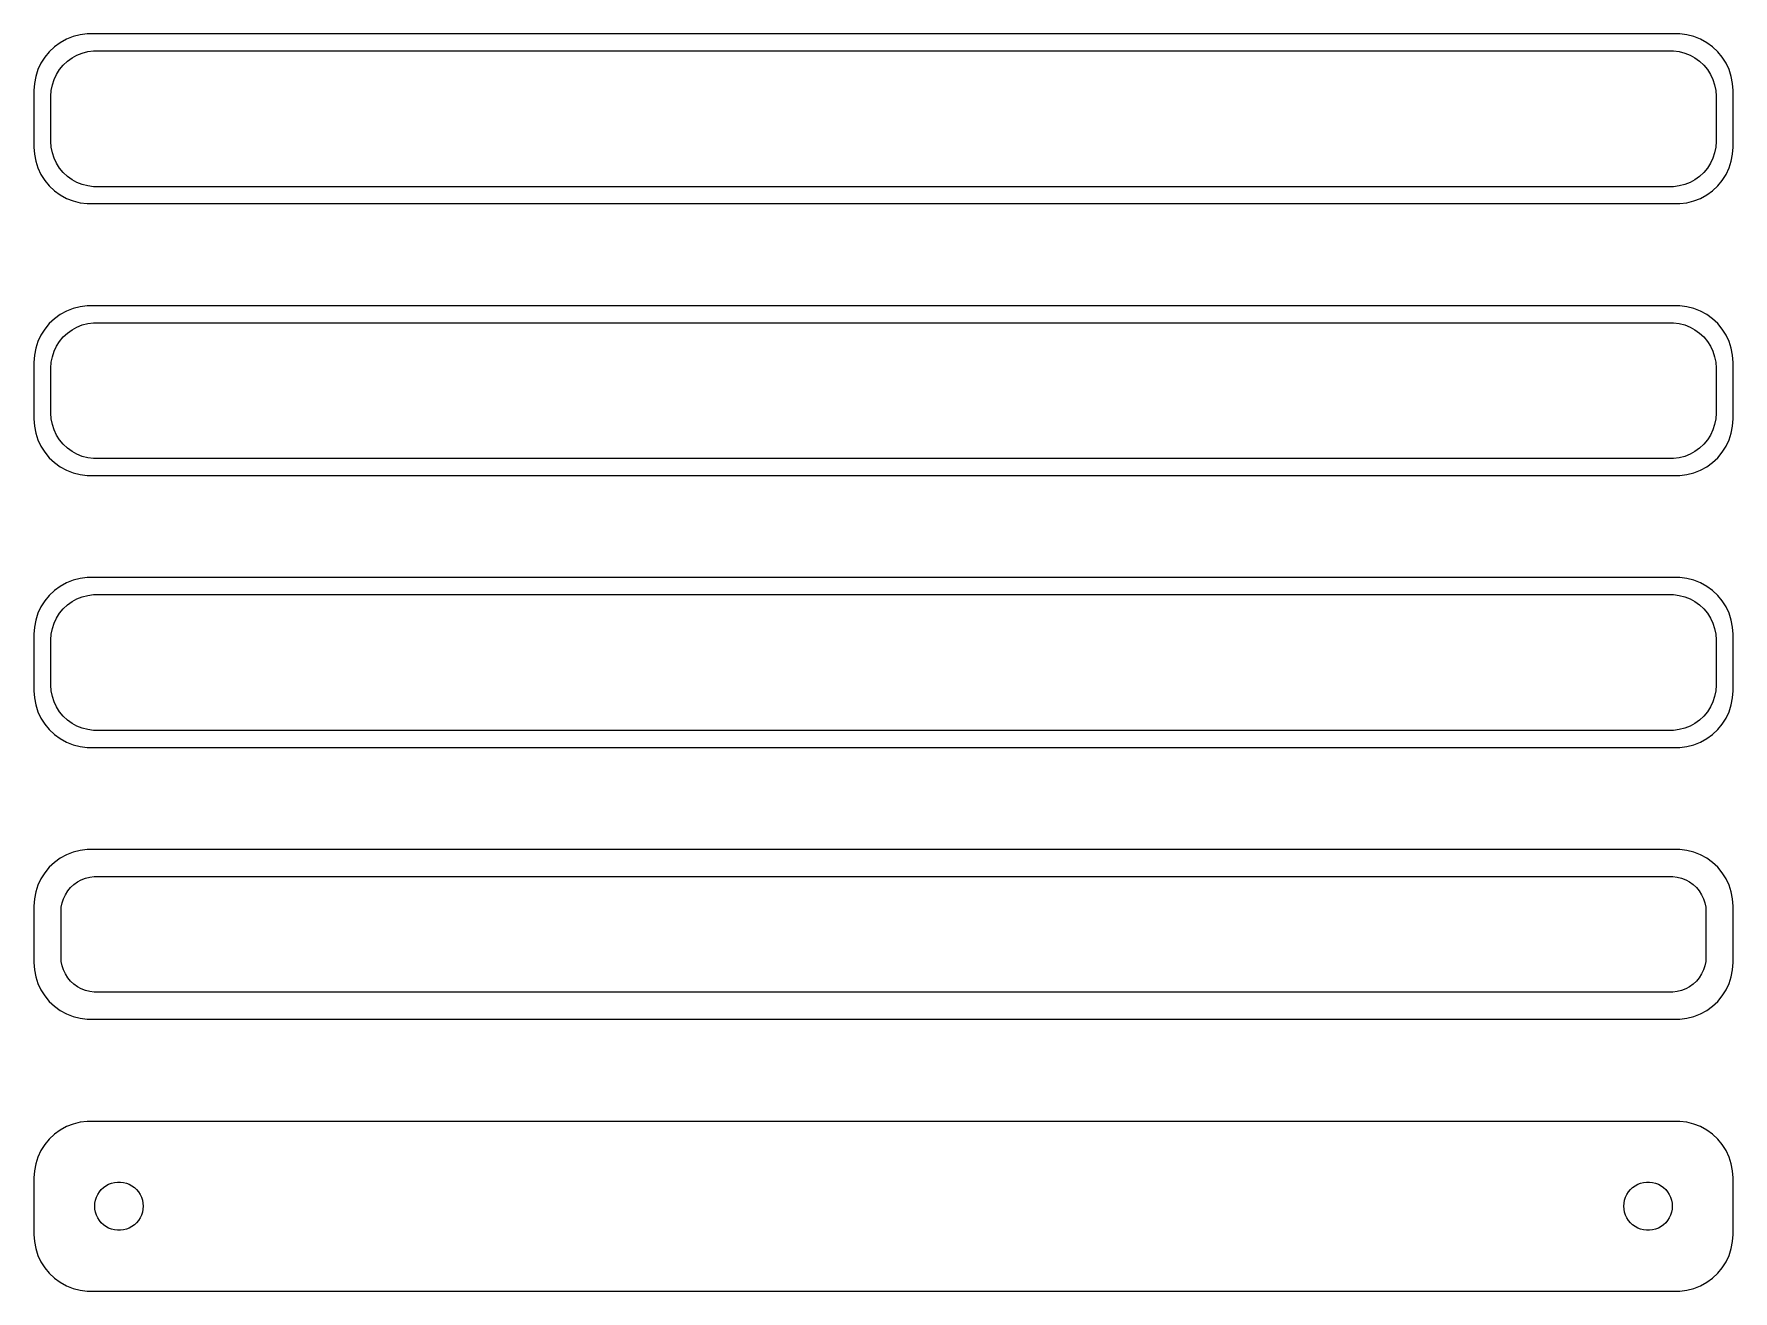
# Model space of a CAD drawing. Header units: metres. Extents: x -75 to 75, y 113 to 223.
import ezdxf

# ---------------------------------------------------------------- set-up
doc = ezdxf.new("R2010")
doc.units = ezdxf.units.M

msp = doc.modelspace()

# ---------------------------------------------------------------- linework, layer by layer
for p, q in [((-73.1871, 222.353), (-73.6448, 221.923)), ((-72.6791, 222.722), (-73.1871, 222.353)), ((-72.1289, 223.024), (-72.6791, 222.722)), ((-71.5451, 223.255), (-72.1289, 223.024)), ((-70.9369, 223.411), (-71.5451, 223.255)), ((-70.3139, 223.49), (-70.9369, 223.411)), ((70.3139, 223.49), (-70.3139, 223.49)), ((70.9369, 223.411), (70.3139, 223.49)), ((71.5451, 223.255), (70.9369, 223.411)), ((72.1289, 223.024), (71.5451, 223.255)), ((72.6791, 222.722), (72.1289, 223.024)), ((73.1871, 222.353), (72.6791, 222.722)), ((73.6448, 221.923), (73.1871, 222.353)), ((-74.3815, 220.909), (-74.6489, 220.341)), ((-74.0451, 221.439), (-74.3815, 220.909)), ((-73.6448, 221.923), (-74.0451, 221.439)), ((-72.7361, 220.351), (-72.4159, 220.738)), ((-72.4159, 220.738), (-72.0497, 221.082)), ((-72.0497, 221.082), (-71.6433, 221.377)), ((-71.6433, 221.377), (-71.2031, 221.619)), ((-71.2031, 221.619), (-70.7361, 221.804)), ((-70.7361, 221.804), (-70.2495, 221.929)), ((-70.2495, 221.929), (-69.7512, 221.992)), ((-69.7512, 221.992), (69.7512, 221.992)), ((69.7512, 221.992), (70.2495, 221.929)), ((70.2495, 221.929), (70.7361, 221.804)), ((70.7361, 221.804), (71.2031, 221.619)), ((71.2031, 221.619), (71.6433, 221.377)), ((71.6433, 221.377), (72.0497, 221.082)), ((72.0497, 221.082), (72.4159, 220.738)), ((72.4159, 220.738), (72.7361, 220.351)), ((74.0451, 221.439), (73.6448, 221.923)), ((74.3815, 220.909), (74.0451, 221.439)), ((74.6489, 220.341), (74.3815, 220.909)), ((-74.9606, 219.127), (-75, 218.5)), ((-74.8429, 219.743), (-74.9606, 219.127)), ((-74.6489, 220.341), (-74.8429, 219.743)), ((-73.3743, 218.995), (-73.2191, 219.472)), ((-73.2191, 219.472), (-73.0052, 219.927)), ((-73.0052, 219.927), (-72.7361, 220.351)), ((72.7361, 220.351), (73.0052, 219.927)), ((73.0052, 219.927), (73.2191, 219.472)), ((73.2191, 219.472), (73.3743, 218.995)), ((74.8429, 219.743), (74.6489, 220.341)), ((74.9606, 219.127), (74.8429, 219.743)), ((75, 218.5), (74.9606, 219.127)), ((-75, 218.5), (-75, 213.5)), ((-73.5, 218), (-73.4685, 218.501)), ((-73.5, 214), (-73.5, 218)), ((-73.4685, 218.501), (-73.3743, 218.995)), ((73.3743, 218.995), (73.4685, 218.501)), ((73.4685, 218.501), (73.5, 218)), ((73.5, 218), (73.5, 214)), ((75, 213.5), (75, 218.5)), ((-75, 213.5), (-74.9606, 212.873)), ((-73.4685, 213.499), (-73.5, 214)), ((-73.3743, 213.005), (-73.4685, 213.499)), ((-73.2191, 212.528), (-73.3743, 213.005)), ((73.3743, 213.005), (73.2191, 212.528)), ((73.4685, 213.499), (73.3743, 213.005)), ((73.5, 214), (73.4685, 213.499)), ((74.9606, 212.873), (75, 213.5)), ((-74.9606, 212.873), (-74.8429, 212.257)), ((-74.8429, 212.257), (-74.6489, 211.659)), ((-74.6489, 211.659), (-74.3815, 211.091)), ((-73.0052, 212.073), (-73.2191, 212.528)), ((-72.7361, 211.649), (-73.0052, 212.073)), ((-72.4159, 211.262), (-72.7361, 211.649)), ((72.7361, 211.649), (72.4159, 211.262)), ((73.0052, 212.073), (72.7361, 211.649)), ((73.2191, 212.528), (73.0052, 212.073)), ((74.3815, 211.091), (74.6489, 211.659)), ((74.6489, 211.659), (74.8429, 212.257)), ((74.8429, 212.257), (74.9606, 212.873)), ((-74.3815, 211.091), (-74.0451, 210.561)), ((-74.0451, 210.561), (-73.6448, 210.077)), ((-73.6448, 210.077), (-73.1871, 209.647)), ((-72.0497, 210.918), (-72.4159, 211.262)), ((-71.6433, 210.623), (-72.0497, 210.918)), ((-71.2031, 210.381), (-71.6433, 210.623)), ((-70.7361, 210.196), (-71.2031, 210.381)), ((-70.2495, 210.071), (-70.7361, 210.196)), ((-69.7512, 210.008), (-70.2495, 210.071)), ((69.7512, 210.008), (-69.7512, 210.008)), ((70.2495, 210.071), (69.7512, 210.008)), ((70.7361, 210.196), (70.2495, 210.071)), ((71.2031, 210.381), (70.7361, 210.196)), ((71.6433, 210.623), (71.2031, 210.381)), ((72.0497, 210.918), (71.6433, 210.623)), ((72.4159, 211.262), (72.0497, 210.918)), ((73.1871, 209.647), (73.6448, 210.077)), ((73.6448, 210.077), (74.0451, 210.561)), ((74.0451, 210.561), (74.3815, 211.091)), ((-73.1871, 209.647), (-72.6791, 209.278)), ((-72.6791, 209.278), (-72.1289, 208.976)), ((-72.1289, 208.976), (-71.5451, 208.745)), ((-71.5451, 208.745), (-70.9369, 208.589)), ((-70.9369, 208.589), (-70.3139, 208.51)), ((-70.3139, 208.51), (70.3139, 208.51)), ((70.3139, 208.51), (70.9369, 208.589)), ((70.9369, 208.589), (71.5451, 208.745)), ((71.5451, 208.745), (72.1289, 208.976)), ((72.1289, 208.976), (72.6791, 209.278)), ((72.6791, 209.278), (73.1871, 209.647)), ((-73.1871, 198.353), (-73.6448, 197.923)), ((-72.6791, 198.722), (-73.1871, 198.353)), ((-72.1289, 199.024), (-72.6791, 198.722)), ((-71.5451, 199.255), (-72.1289, 199.024)), ((-70.9369, 199.411), (-71.5451, 199.255)), ((-70.3139, 199.49), (-70.9369, 199.411)), ((70.3139, 199.49), (-70.3139, 199.49)), ((70.9369, 199.411), (70.3139, 199.49)), ((71.5451, 199.255), (70.9369, 199.411)), ((72.1289, 199.024), (71.5451, 199.255)), ((72.6791, 198.722), (72.1289, 199.024)), ((73.1871, 198.353), (72.6791, 198.722)), ((73.6448, 197.923), (73.1871, 198.353)), ((-74.3815, 196.909), (-74.6489, 196.341)), ((-74.0451, 197.439), (-74.3815, 196.909)), ((-73.6448, 197.923), (-74.0451, 197.439)), ((-72.7361, 196.351), (-72.4159, 196.738)), ((-72.4159, 196.738), (-72.0497, 197.082)), ((-72.0497, 197.082), (-71.6433, 197.377)), ((-71.6433, 197.377), (-71.2031, 197.619)), ((-71.2031, 197.619), (-70.7361, 197.804)), ((-70.7361, 197.804), (-70.2495, 197.929)), ((-70.2495, 197.929), (-69.7512, 197.992)), ((-69.7512, 197.992), (69.7512, 197.992)), ((69.7512, 197.992), (70.2495, 197.929)), ((70.2495, 197.929), (70.7361, 197.804)), ((70.7361, 197.804), (71.2031, 197.619)), ((71.2031, 197.619), (71.6433, 197.377)), ((71.6433, 197.377), (72.0497, 197.082)), ((72.0497, 197.082), (72.4159, 196.738)), ((72.4159, 196.738), (72.7361, 196.351)), ((74.0451, 197.439), (73.6448, 197.923)), ((74.3815, 196.909), (74.0451, 197.439)), ((74.6489, 196.341), (74.3815, 196.909)), ((-74.9606, 195.127), (-75, 194.5)), ((-74.8429, 195.743), (-74.9606, 195.127)), ((-74.6489, 196.341), (-74.8429, 195.743)), ((-73.3743, 194.995), (-73.2191, 195.472)), ((-73.2191, 195.472), (-73.0052, 195.927)), ((-73.0052, 195.927), (-72.7361, 196.351)), ((72.7361, 196.351), (73.0052, 195.927)), ((73.0052, 195.927), (73.2191, 195.472)), ((73.2191, 195.472), (73.3743, 194.995)), ((74.8429, 195.743), (74.6489, 196.341)), ((74.9606, 195.127), (74.8429, 195.743)), ((75, 194.5), (74.9606, 195.127)), ((-75, 194.5), (-75, 189.5)), ((-73.5, 194), (-73.4685, 194.501)), ((-73.5, 190), (-73.5, 194)), ((-73.4685, 194.501), (-73.3743, 194.995)), ((73.3743, 194.995), (73.4685, 194.501)), ((73.4685, 194.501), (73.5, 194)), ((73.5, 194), (73.5, 190)), ((75, 189.5), (75, 194.5)), ((-75, 189.5), (-74.9606, 188.873)), ((-73.4685, 189.499), (-73.5, 190)), ((-73.3743, 189.005), (-73.4685, 189.499)), ((-73.2191, 188.528), (-73.3743, 189.005)), ((73.3743, 189.005), (73.2191, 188.528)), ((73.4685, 189.499), (73.3743, 189.005)), ((73.5, 190), (73.4685, 189.499)), ((74.9606, 188.873), (75, 189.5)), ((-74.9606, 188.873), (-74.8429, 188.257)), ((-74.8429, 188.257), (-74.6489, 187.659)), ((-74.6489, 187.659), (-74.3815, 187.091)), ((-73.0052, 188.073), (-73.2191, 188.528)), ((-72.7361, 187.649), (-73.0052, 188.073)), ((-72.4159, 187.262), (-72.7361, 187.649)), ((72.7361, 187.649), (72.4159, 187.262)), ((73.0052, 188.073), (72.7361, 187.649)), ((73.2191, 188.528), (73.0052, 188.073)), ((74.3815, 187.091), (74.6489, 187.659)), ((74.6489, 187.659), (74.8429, 188.257)), ((74.8429, 188.257), (74.9606, 188.873)), ((-74.3815, 187.091), (-74.0451, 186.561)), ((-74.0451, 186.561), (-73.6448, 186.077)), ((-73.6448, 186.077), (-73.1871, 185.647)), ((-72.0497, 186.918), (-72.4159, 187.262)), ((-71.6433, 186.623), (-72.0497, 186.918)), ((-71.2031, 186.381), (-71.6433, 186.623)), ((-70.7361, 186.196), (-71.2031, 186.381)), ((-70.2495, 186.071), (-70.7361, 186.196)), ((-69.7512, 186.008), (-70.2495, 186.071)), ((69.7512, 186.008), (-69.7512, 186.008)), ((70.2495, 186.071), (69.7512, 186.008)), ((70.7361, 186.196), (70.2495, 186.071)), ((71.2031, 186.381), (70.7361, 186.196)), ((71.6433, 186.623), (71.2031, 186.381)), ((72.0497, 186.918), (71.6433, 186.623)), ((72.4159, 187.262), (72.0497, 186.918)), ((73.1871, 185.647), (73.6448, 186.077)), ((73.6448, 186.077), (74.0451, 186.561)), ((74.0451, 186.561), (74.3815, 187.091)), ((-73.1871, 185.647), (-72.6791, 185.278)), ((-72.6791, 185.278), (-72.1289, 184.976)), ((-72.1289, 184.976), (-71.5451, 184.745)), ((-71.5451, 184.745), (-70.9369, 184.589)), ((-70.9369, 184.589), (-70.3139, 184.51)), ((-70.3139, 184.51), (70.3139, 184.51)), ((70.3139, 184.51), (70.9369, 184.589)), ((70.9369, 184.589), (71.5451, 184.745)), ((71.5451, 184.745), (72.1289, 184.976)), ((72.1289, 184.976), (72.6791, 185.278)), ((72.6791, 185.278), (73.1871, 185.647)), ((-73.1871, 174.353), (-73.6448, 173.923)), ((-72.6791, 174.722), (-73.1871, 174.353)), ((-72.1289, 175.024), (-72.6791, 174.722)), ((-71.5451, 175.255), (-72.1289, 175.024)), ((-70.9369, 175.411), (-71.5451, 175.255)), ((-70.3139, 175.49), (-70.9369, 175.411)), ((70.3139, 175.49), (-70.3139, 175.49)), ((70.9369, 175.411), (70.3139, 175.49)), ((71.5451, 175.255), (70.9369, 175.411)), ((72.1289, 175.024), (71.5451, 175.255)), ((72.6791, 174.722), (72.1289, 175.024)), ((73.1871, 174.353), (72.6791, 174.722)), ((73.6448, 173.923), (73.1871, 174.353)), ((-74.3815, 172.909), (-74.6489, 172.341)), ((-74.0451, 173.439), (-74.3815, 172.909)), ((-73.6448, 173.923), (-74.0451, 173.439)), ((-72.7361, 172.351), (-72.4159, 172.738)), ((-72.4159, 172.738), (-72.0497, 173.082)), ((-72.0497, 173.082), (-71.6433, 173.377)), ((-71.6433, 173.377), (-71.2031, 173.619)), ((-71.2031, 173.619), (-70.7361, 173.804)), ((-70.7361, 173.804), (-70.2495, 173.929)), ((-70.2495, 173.929), (-69.7512, 173.992)), ((-69.7512, 173.992), (69.7512, 173.992)), ((69.7512, 173.992), (70.2495, 173.929)), ((70.2495, 173.929), (70.7361, 173.804)), ((70.7361, 173.804), (71.2031, 173.619)), ((71.2031, 173.619), (71.6433, 173.377)), ((71.6433, 173.377), (72.0497, 173.082)), ((72.0497, 173.082), (72.4159, 172.738)), ((72.4159, 172.738), (72.7361, 172.351)), ((74.0451, 173.439), (73.6448, 173.923)), ((74.3815, 172.909), (74.0451, 173.439)), ((74.6489, 172.341), (74.3815, 172.909)), ((-74.9606, 171.127), (-75, 170.5)), ((-74.8429, 171.743), (-74.9606, 171.127)), ((-74.6489, 172.341), (-74.8429, 171.743)), ((-73.3743, 170.995), (-73.2191, 171.472)), ((-73.2191, 171.472), (-73.0052, 171.927)), ((-73.0052, 171.927), (-72.7361, 172.351)), ((72.7361, 172.351), (73.0052, 171.927)), ((73.0052, 171.927), (73.2191, 171.472)), ((73.2191, 171.472), (73.3743, 170.995)), ((74.8429, 171.743), (74.6489, 172.341)), ((74.9606, 171.127), (74.8429, 171.743)), ((75, 170.5), (74.9606, 171.127)), ((-75, 170.5), (-75, 165.5)), ((-73.5, 170), (-73.4685, 170.501)), ((-73.5, 166), (-73.5, 170)), ((-73.4685, 170.501), (-73.3743, 170.995)), ((73.3743, 170.995), (73.4685, 170.501)), ((73.4685, 170.501), (73.5, 170)), ((73.5, 170), (73.5, 166)), ((75, 165.5), (75, 170.5)), ((-75, 165.5), (-74.9606, 164.873)), ((-73.4685, 165.499), (-73.5, 166)), ((-73.3743, 165.005), (-73.4685, 165.499)), ((-73.2191, 164.528), (-73.3743, 165.005)), ((73.3743, 165.005), (73.2191, 164.528)), ((73.4685, 165.499), (73.3743, 165.005)), ((73.5, 166), (73.4685, 165.499)), ((74.9606, 164.873), (75, 165.5)), ((-74.9606, 164.873), (-74.8429, 164.257)), ((-74.8429, 164.257), (-74.6489, 163.659)), ((-74.6489, 163.659), (-74.3815, 163.091)), ((-73.0052, 164.073), (-73.2191, 164.528)), ((-72.7361, 163.649), (-73.0052, 164.073)), ((-72.4159, 163.262), (-72.7361, 163.649)), ((72.7361, 163.649), (72.4159, 163.262)), ((73.0052, 164.073), (72.7361, 163.649)), ((73.2191, 164.528), (73.0052, 164.073)), ((74.3815, 163.091), (74.6489, 163.659)), ((74.6489, 163.659), (74.8429, 164.257)), ((74.8429, 164.257), (74.9606, 164.873)), ((-74.3815, 163.091), (-74.0451, 162.561)), ((-74.0451, 162.561), (-73.6448, 162.077)), ((-73.6448, 162.077), (-73.1871, 161.647)), ((-72.0497, 162.918), (-72.4159, 163.262)), ((-71.6433, 162.623), (-72.0497, 162.918)), ((-71.2031, 162.381), (-71.6433, 162.623)), ((-70.7361, 162.196), (-71.2031, 162.381)), ((-70.2495, 162.071), (-70.7361, 162.196)), ((-69.7512, 162.008), (-70.2495, 162.071)), ((69.7512, 162.008), (-69.7512, 162.008)), ((70.2495, 162.071), (69.7512, 162.008)), ((70.7361, 162.196), (70.2495, 162.071)), ((71.2031, 162.381), (70.7361, 162.196)), ((71.6433, 162.623), (71.2031, 162.381)), ((72.0497, 162.918), (71.6433, 162.623)), ((72.4159, 163.262), (72.0497, 162.918)), ((73.1871, 161.647), (73.6448, 162.077)), ((73.6448, 162.077), (74.0451, 162.561)), ((74.0451, 162.561), (74.3815, 163.091)), ((-73.1871, 161.647), (-72.6791, 161.278)), ((-72.6791, 161.278), (-72.1289, 160.976)), ((-72.1289, 160.976), (-71.5451, 160.745)), ((-71.5451, 160.745), (-70.9369, 160.589)), ((-70.9369, 160.589), (-70.3139, 160.51)), ((-70.3139, 160.51), (70.3139, 160.51)), ((70.3139, 160.51), (70.9369, 160.589)), ((70.9369, 160.589), (71.5451, 160.745)), ((71.5451, 160.745), (72.1289, 160.976)), ((72.1289, 160.976), (72.6791, 161.278)), ((72.6791, 161.278), (73.1871, 161.647)), ((-73.1871, 150.353), (-73.6448, 149.923)), ((-72.6791, 150.722), (-73.1871, 150.353)), ((-72.1289, 151.024), (-72.6791, 150.722)), ((-71.5451, 151.255), (-72.1289, 151.024)), ((-70.9369, 151.411), (-71.5451, 151.255)), ((-70.3139, 151.49), (-70.9369, 151.411)), ((70.3139, 151.49), (-70.3139, 151.49)), ((70.9369, 151.411), (70.3139, 151.49)), ((71.5451, 151.255), (70.9369, 151.411)), ((72.1289, 151.024), (71.5451, 151.255)), ((72.6791, 150.722), (72.1289, 151.024)), ((73.1871, 150.353), (72.6791, 150.722)), ((73.6448, 149.923), (73.1871, 150.353)), ((-74.3815, 148.909), (-74.6489, 148.341)), ((-74.0451, 149.439), (-74.3815, 148.909)), ((-73.6448, 149.923), (-74.0451, 149.439)), ((-71.4843, 148.399), (-71.168, 148.628)), ((-71.168, 148.628), (-70.8254, 148.817)), ((-70.8254, 148.817), (-70.4619, 148.961)), ((-70.4619, 148.961), (-70.0833, 149.058)), ((-70.0833, 149.058), (-69.6955, 149.107)), ((-69.6955, 149.107), (69.6955, 149.107)), ((69.6955, 149.107), (70.0833, 149.058)), ((70.0833, 149.058), (70.4619, 148.961)), ((70.4619, 148.961), (70.8254, 148.817)), ((70.8254, 148.817), (71.168, 148.628)), ((71.168, 148.628), (71.4843, 148.399)), ((74.0451, 149.439), (73.6448, 149.923)), ((74.3815, 148.909), (74.0451, 149.439)), ((74.6489, 148.341), (74.3815, 148.909)), ((-74.9606, 147.127), (-75, 146.5)), ((-74.8429, 147.743), (-74.9606, 147.127)), ((-74.6489, 148.341), (-74.8429, 147.743)), ((-72.5151, 146.774), (-72.3943, 147.146)), ((-72.3943, 147.146), (-72.2279, 147.5)), ((-72.2279, 147.5), (-72.0184, 147.83)), ((-72.0184, 147.83), (-71.7692, 148.131)), ((-71.7692, 148.131), (-71.4843, 148.399)), ((71.4843, 148.399), (71.7692, 148.131)), ((71.7692, 148.131), (72.0184, 147.83)), ((72.0184, 147.83), (72.2279, 147.5)), ((72.2279, 147.5), (72.3943, 147.146)), ((72.3943, 147.146), (72.5151, 146.774)), ((74.8429, 147.743), (74.6489, 148.341)), ((74.9606, 147.127), (74.8429, 147.743)), ((75, 146.5), (74.9606, 147.127)), ((-75, 146.5), (-75, 141.5)), ((-72.6129, 146), (-72.5884, 146.39)), ((-72.6129, 142), (-72.6129, 146)), ((-72.5884, 146.39), (-72.5151, 146.774)), ((72.5151, 146.774), (72.5884, 146.39)), ((72.5884, 146.39), (72.6129, 146)), ((72.6129, 146), (72.6129, 142)), ((75, 141.5), (75, 146.5)), ((-75, 141.5), (-74.9606, 140.873)), ((-72.5884, 141.61), (-72.6129, 142)), ((-72.5151, 141.226), (-72.5884, 141.61)), ((-72.3943, 140.854), (-72.5151, 141.226)), ((72.5151, 141.226), (72.3943, 140.854)), ((72.5884, 141.61), (72.5151, 141.226)), ((72.6129, 142), (72.5884, 141.61)), ((74.9606, 140.873), (75, 141.5)), ((-74.9606, 140.873), (-74.8429, 140.257)), ((-74.8429, 140.257), (-74.6489, 139.659)), ((-74.6489, 139.659), (-74.3815, 139.091)), ((-72.2279, 140.5), (-72.3943, 140.854)), ((-72.0184, 140.17), (-72.2279, 140.5)), ((-71.7692, 139.869), (-72.0184, 140.17)), ((-71.4843, 139.601), (-71.7692, 139.869)), ((-71.168, 139.372), (-71.4843, 139.601)), ((71.4843, 139.601), (71.168, 139.372)), ((71.7692, 139.869), (71.4843, 139.601)), ((72.0184, 140.17), (71.7692, 139.869)), ((72.2279, 140.5), (72.0184, 140.17)), ((72.3943, 140.854), (72.2279, 140.5)), ((74.3815, 139.091), (74.6489, 139.659)), ((74.6489, 139.659), (74.8429, 140.257)), ((74.8429, 140.257), (74.9606, 140.873)), ((-74.3815, 139.091), (-74.0451, 138.561)), ((-74.0451, 138.561), (-73.6448, 138.077)), ((-73.6448, 138.077), (-73.1871, 137.647)), ((-70.8254, 139.183), (-71.168, 139.372)), ((-70.4619, 139.039), (-70.8254, 139.183)), ((-70.0833, 138.942), (-70.4619, 139.039)), ((-69.6955, 138.893), (-70.0833, 138.942)), ((69.6955, 138.893), (-69.6955, 138.893)), ((70.0833, 138.942), (69.6955, 138.893)), ((70.4619, 139.039), (70.0833, 138.942)), ((70.8254, 139.183), (70.4619, 139.039)), ((71.168, 139.372), (70.8254, 139.183)), ((73.1871, 137.647), (73.6448, 138.077)), ((73.6448, 138.077), (74.0451, 138.561)), ((74.0451, 138.561), (74.3815, 139.091)), ((-73.1871, 137.647), (-72.6791, 137.278)), ((-72.6791, 137.278), (-72.1289, 136.976)), ((-72.1289, 136.976), (-71.5451, 136.745)), ((-71.5451, 136.745), (-70.9369, 136.589)), ((-70.9369, 136.589), (-70.3139, 136.51)), ((-70.3139, 136.51), (70.3139, 136.51)), ((70.3139, 136.51), (70.9369, 136.589)), ((70.9369, 136.589), (71.5451, 136.745)), ((71.5451, 136.745), (72.1289, 136.976)), ((72.1289, 136.976), (72.6791, 137.278)), ((72.6791, 137.278), (73.1871, 137.647)), ((-73.1871, 126.353), (-73.6448, 125.923)), ((-72.6791, 126.722), (-73.1871, 126.353)), ((-72.1289, 127.024), (-72.6791, 126.722)), ((-71.5451, 127.255), (-72.1289, 127.024)), ((-70.9369, 127.411), (-71.5451, 127.255)), ((-70.3139, 127.49), (-70.9369, 127.411)), ((70.3139, 127.49), (-70.3139, 127.49)), ((70.9369, 127.411), (70.3139, 127.49)), ((71.5451, 127.255), (70.9369, 127.411)), ((72.1289, 127.024), (71.5451, 127.255)), ((72.6791, 126.722), (72.1289, 127.024)), ((73.1871, 126.353), (72.6791, 126.722)), ((73.6448, 125.923), (73.1871, 126.353)), ((-74.3815, 124.909), (-74.6489, 124.341)), ((-74.0451, 125.439), (-74.3815, 124.909)), ((-73.6448, 125.923), (-74.0451, 125.439)), ((74.0451, 125.439), (73.6448, 125.923)), ((74.3815, 124.909), (74.0451, 125.439)), ((74.6489, 124.341), (74.3815, 124.909)), ((-74.9606, 123.127), (-75, 122.5)), ((-74.8429, 123.743), (-74.9606, 123.127)), ((-74.6489, 124.341), (-74.8429, 123.743)), ((74.8429, 123.743), (74.6489, 124.341)), ((74.9606, 123.127), (74.8429, 123.743)), ((75, 122.5), (74.9606, 123.127)), ((-75, 122.5), (-75, 117.5)), ((-69.0566, 121.462), (-68.8611, 121.645)), ((-68.8611, 121.645), (-68.6441, 121.803)), ((-68.6441, 121.803), (-68.4092, 121.932)), ((-68.4092, 121.932), (-68.1598, 122.031)), ((-68.1598, 122.031), (-67.9001, 122.097)), ((-67.9001, 122.097), (-67.6341, 122.131)), ((-67.6341, 122.131), (-67.3659, 122.131)), ((-67.3659, 122.131), (-67.0999, 122.097)), ((-67.0999, 122.097), (-66.8401, 122.031)), ((-66.8401, 122.031), (-66.5908, 121.932)), ((-66.5908, 121.932), (-66.3559, 121.803)), ((-66.3559, 121.803), (-66.1389, 121.645)), ((-66.1389, 121.645), (-65.9434, 121.462)), ((65.9434, 121.462), (66.1389, 121.645)), ((66.1389, 121.645), (66.3559, 121.803)), ((66.3559, 121.803), (66.5908, 121.932)), ((66.5908, 121.932), (66.8401, 122.031)), ((66.8401, 122.031), (67.0999, 122.097)), ((67.0999, 122.097), (67.3659, 122.131)), ((67.3659, 122.131), (67.6341, 122.131)), ((67.6341, 122.131), (67.9001, 122.097)), ((67.9001, 122.097), (68.1598, 122.031)), ((68.1598, 122.031), (68.4092, 121.932)), ((68.4092, 121.932), (68.6441, 121.803)), ((68.6441, 121.803), (68.8611, 121.645)), ((68.8611, 121.645), (69.0566, 121.462)), ((75, 117.5), (75, 122.5)), ((-69.6353, 120), (-69.6185, 120.268)), ((-69.6185, 119.732), (-69.6353, 120)), ((-69.6185, 120.268), (-69.5682, 120.531)), ((-69.5682, 120.531), (-69.4853, 120.786)), ((-69.4853, 120.786), (-69.3712, 121.029)), ((-69.3712, 121.029), (-69.2275, 121.255)), ((-69.2275, 121.255), (-69.0566, 121.462)), ((-65.9434, 121.462), (-65.7725, 121.255)), ((-65.7725, 121.255), (-65.6288, 121.029)), ((-65.6288, 121.029), (-65.5146, 120.786)), ((-65.5146, 120.786), (-65.4318, 120.531)), ((-65.4318, 120.531), (-65.3815, 120.268)), ((-65.3815, 120.268), (-65.3647, 120)), ((-65.3647, 120), (-65.3815, 119.732)), ((65.3647, 120), (65.3815, 120.268)), ((65.3815, 119.732), (65.3647, 120)), ((65.3815, 120.268), (65.4318, 120.531)), ((65.4318, 120.531), (65.5146, 120.786)), ((65.5146, 120.786), (65.6288, 121.029)), ((65.6288, 121.029), (65.7725, 121.255)), ((65.7725, 121.255), (65.9434, 121.462)), ((69.0566, 121.462), (69.2275, 121.255)), ((69.2275, 121.255), (69.3712, 121.029)), ((69.3712, 121.029), (69.4853, 120.786)), ((69.4853, 120.786), (69.5682, 120.531)), ((69.5682, 120.531), (69.6185, 120.268)), ((69.6185, 120.268), (69.6353, 120)), ((69.6353, 120), (69.6185, 119.732)), ((-69.5682, 119.469), (-69.6185, 119.732)), ((-69.4853, 119.214), (-69.5682, 119.469)), ((-69.3712, 118.971), (-69.4853, 119.214)), ((-69.2275, 118.745), (-69.3712, 118.971)), ((-69.0566, 118.538), (-69.2275, 118.745)), ((-68.8611, 118.355), (-69.0566, 118.538)), ((-65.9434, 118.538), (-66.1389, 118.355)), ((-65.7725, 118.745), (-65.9434, 118.538)), ((-65.6288, 118.971), (-65.7725, 118.745)), ((-65.5146, 119.214), (-65.6288, 118.971)), ((-65.4318, 119.469), (-65.5146, 119.214)), ((-65.3815, 119.732), (-65.4318, 119.469)), ((65.4318, 119.469), (65.3815, 119.732)), ((65.5146, 119.214), (65.4318, 119.469)), ((65.6288, 118.971), (65.5146, 119.214)), ((65.7725, 118.745), (65.6288, 118.971)), ((65.9434, 118.538), (65.7725, 118.745)), ((66.1389, 118.355), (65.9434, 118.538)), ((69.0566, 118.538), (68.8611, 118.355)), ((69.2275, 118.745), (69.0566, 118.538)), ((69.3712, 118.971), (69.2275, 118.745)), ((69.4853, 119.214), (69.3712, 118.971)), ((69.5682, 119.469), (69.4853, 119.214)), ((69.6185, 119.732), (69.5682, 119.469)), ((-75, 117.5), (-74.9606, 116.873)), ((-68.6441, 118.197), (-68.8611, 118.355)), ((-68.4092, 118.068), (-68.6441, 118.197)), ((-68.1598, 117.969), (-68.4092, 118.068)), ((-67.9001, 117.903), (-68.1598, 117.969)), ((-67.6341, 117.869), (-67.9001, 117.903)), ((-67.3659, 117.869), (-67.6341, 117.869)), ((-67.0999, 117.903), (-67.3659, 117.869)), ((-66.8401, 117.969), (-67.0999, 117.903)), ((-66.5908, 118.068), (-66.8401, 117.969)), ((-66.3559, 118.197), (-66.5908, 118.068)), ((-66.1389, 118.355), (-66.3559, 118.197)), ((66.3559, 118.197), (66.1389, 118.355)), ((66.5908, 118.068), (66.3559, 118.197)), ((66.8401, 117.969), (66.5908, 118.068)), ((67.0999, 117.903), (66.8401, 117.969)), ((67.3659, 117.869), (67.0999, 117.903)), ((67.6341, 117.869), (67.3659, 117.869)), ((67.9001, 117.903), (67.6341, 117.869)), ((68.1598, 117.969), (67.9001, 117.903)), ((68.4092, 118.068), (68.1598, 117.969)), ((68.6441, 118.197), (68.4092, 118.068)), ((68.8611, 118.355), (68.6441, 118.197)), ((74.9606, 116.873), (75, 117.5)), ((-74.9606, 116.873), (-74.8429, 116.257)), ((-74.8429, 116.257), (-74.6489, 115.659)), ((-74.6489, 115.659), (-74.3815, 115.091)), ((74.3815, 115.091), (74.6489, 115.659)), ((74.6489, 115.659), (74.8429, 116.257)), ((74.8429, 116.257), (74.9606, 116.873)), ((-74.3815, 115.091), (-74.0451, 114.561)), ((-74.0451, 114.561), (-73.6448, 114.077)), ((-73.6448, 114.077), (-73.1871, 113.647)), ((73.1871, 113.647), (73.6448, 114.077)), ((73.6448, 114.077), (74.0451, 114.561)), ((74.0451, 114.561), (74.3815, 115.091)), ((-73.1871, 113.647), (-72.6791, 113.278)), ((-72.6791, 113.278), (-72.1289, 112.976)), ((-72.1289, 112.976), (-71.5451, 112.745)), ((-71.5451, 112.745), (-70.9369, 112.589)), ((-70.9369, 112.589), (-70.3139, 112.51)), ((-70.3139, 112.51), (70.3139, 112.51)), ((70.3139, 112.51), (70.9369, 112.589)), ((70.9369, 112.589), (71.5451, 112.745)), ((71.5451, 112.745), (72.1289, 112.976)), ((72.1289, 112.976), (72.6791, 113.278)), ((72.6791, 113.278), (73.1871, 113.647))]:
    msp.add_line(p, q)

doc.saveas('drawing.dxf')
